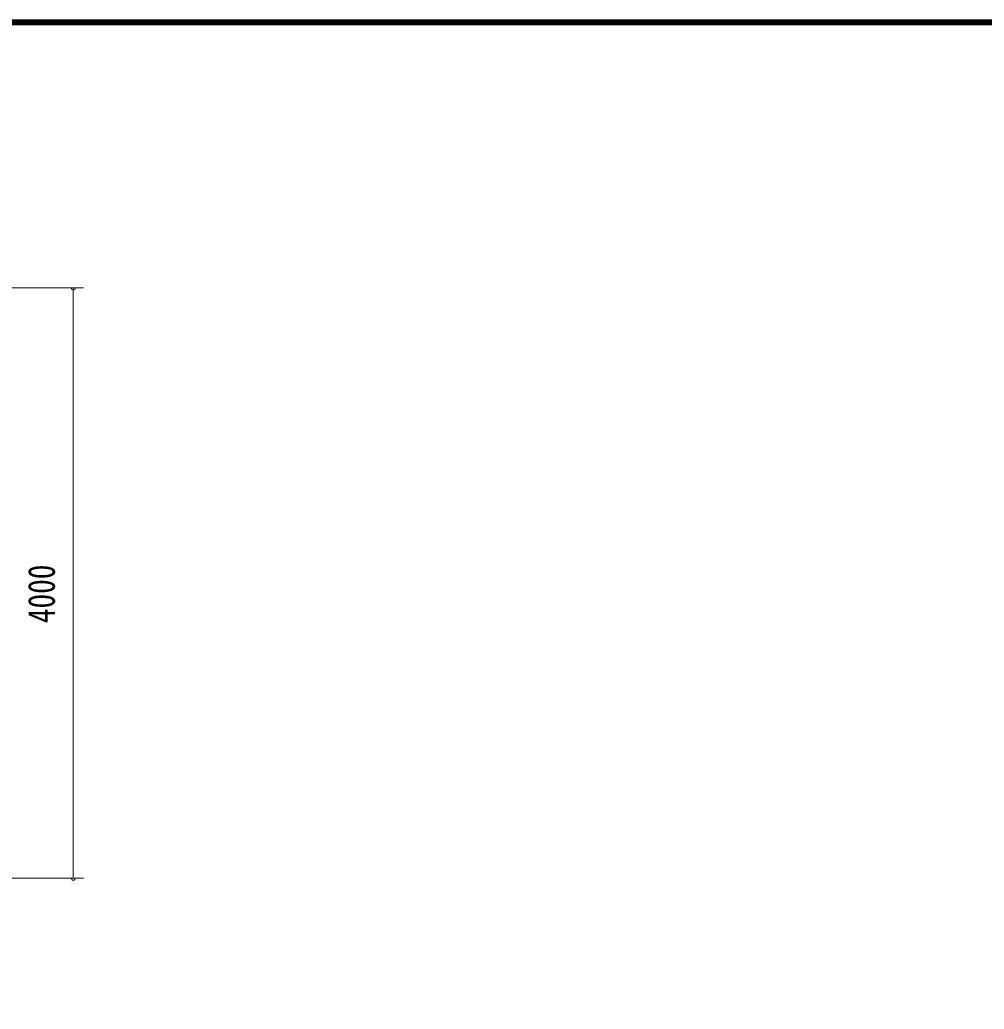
# Model space of a CAD drawing. Units: millimetres, scale not verified. Extents: x -32274 to 32279, y -14169 to 14171.
# Drawn here: x 4386 to 10920, y 7465 to 14171 of the extents above; entities that cross this region are included whole.
import ezdxf
from ezdxf.enums import TextEntityAlignment as Align

# ---------------------------------------------------------------- set-up
doc = ezdxf.new("R2010")
doc.units = ezdxf.units.MM
doc.header["$LTSCALE"] = 80
doc.layers.add('0-5_1-5DIM', color=3, linetype='Continuous', lineweight=18)
doc.layers.add('0-C_F-F', color=5, linetype='Continuous', lineweight=18)
doc.styles.add('ＭＳ ゴシック', font='')
doc.styles.get('ＭＳ ゴシック').set_extended_font_data('MS Gothic')

msp = doc.modelspace()

# ---------------------------------------------------------------- linework, layer by layer
at = {"layer": '0-5_1-5DIM'}
for p, q in [((3461.05, 12353.37), (4818.06, 12353.37)), ((4762.06, 12353.37), (4734.06, 12353.37)), ((4748.06, 12353.37), (4748.06, 8353.37)), ((4818.06, 8353.37), (3461.05, 8353.37)), ((4762.06, 8353.38), (4734.06, 8353.38))]:
    msp.add_line(p, q, dxfattribs=at)
for centre in [(4748.06, 12353.37), (4748.06, 8353.38)]:
    msp.add_arc(centre, 14, 180, 0, dxfattribs=at)
at = {"layer": '0-C_F-F'}
for points in [[(32278.6, -13969.17), (32278.6, 14170.83), (-7901.4, 14170.83), (-7901.4, -13969.17)], [(32275.1, -13965.67), (-7897.9, -13965.67), (-7897.9, 14167.33), (32275.1, 14167.33)], [(32271.6, -13962.17), (32271.6, 14163.83), (-7894.4, 14163.83), (-7894.4, -13962.17)], [(32268.1, -13958.67), (32268.1, 14160.33), (-7890.9, 14160.33), (-7890.9, -13958.67)], [(32264.6, -13955.17), (32264.6, 14156.83), (-7887.4, 14156.83), (-7887.4, -13955.17)], [(32261.1, -13951.67), (32261.1, 14153.33), (-7883.9, 14153.33), (-7883.9, -13951.67)], [(32257.6, -13948.17), (-7880.4, -13948.17), (-7880.4, 14149.83), (32257.6, 14149.83)], [(32254.1, -13944.67), (-7876.9, -13944.67), (-7876.9, 14146.33), (32254.1, 14146.33)], [(32250.6, -13941.17), (32250.6, 14142.83), (-7873.4, 14142.83), (-7873.4, -13941.17)], [(32247.1, -13937.67), (-7869.9, -13937.67), (-7869.9, 14139.33), (32247.1, 14139.33)], [(32243.6, -13934.17), (32243.6, 14135.83), (-7866.4, 14135.83), (-7866.4, -13934.17)]]:
    msp.add_lwpolyline(points, close=True, dxfattribs=at)

# ---------------------------------------------------------------- texts
at = {"layer": '0-5_1-5DIM', "color": 7, "style": 'ＭＳ ゴシック', "width": 0.8}
msp.add_text('4000', height=182.3, rotation=90, dxfattribs=at).set_placement((4678.06, 10081.77), align=Align.BOTTOM_LEFT)

doc.saveas('drawing.dxf')
